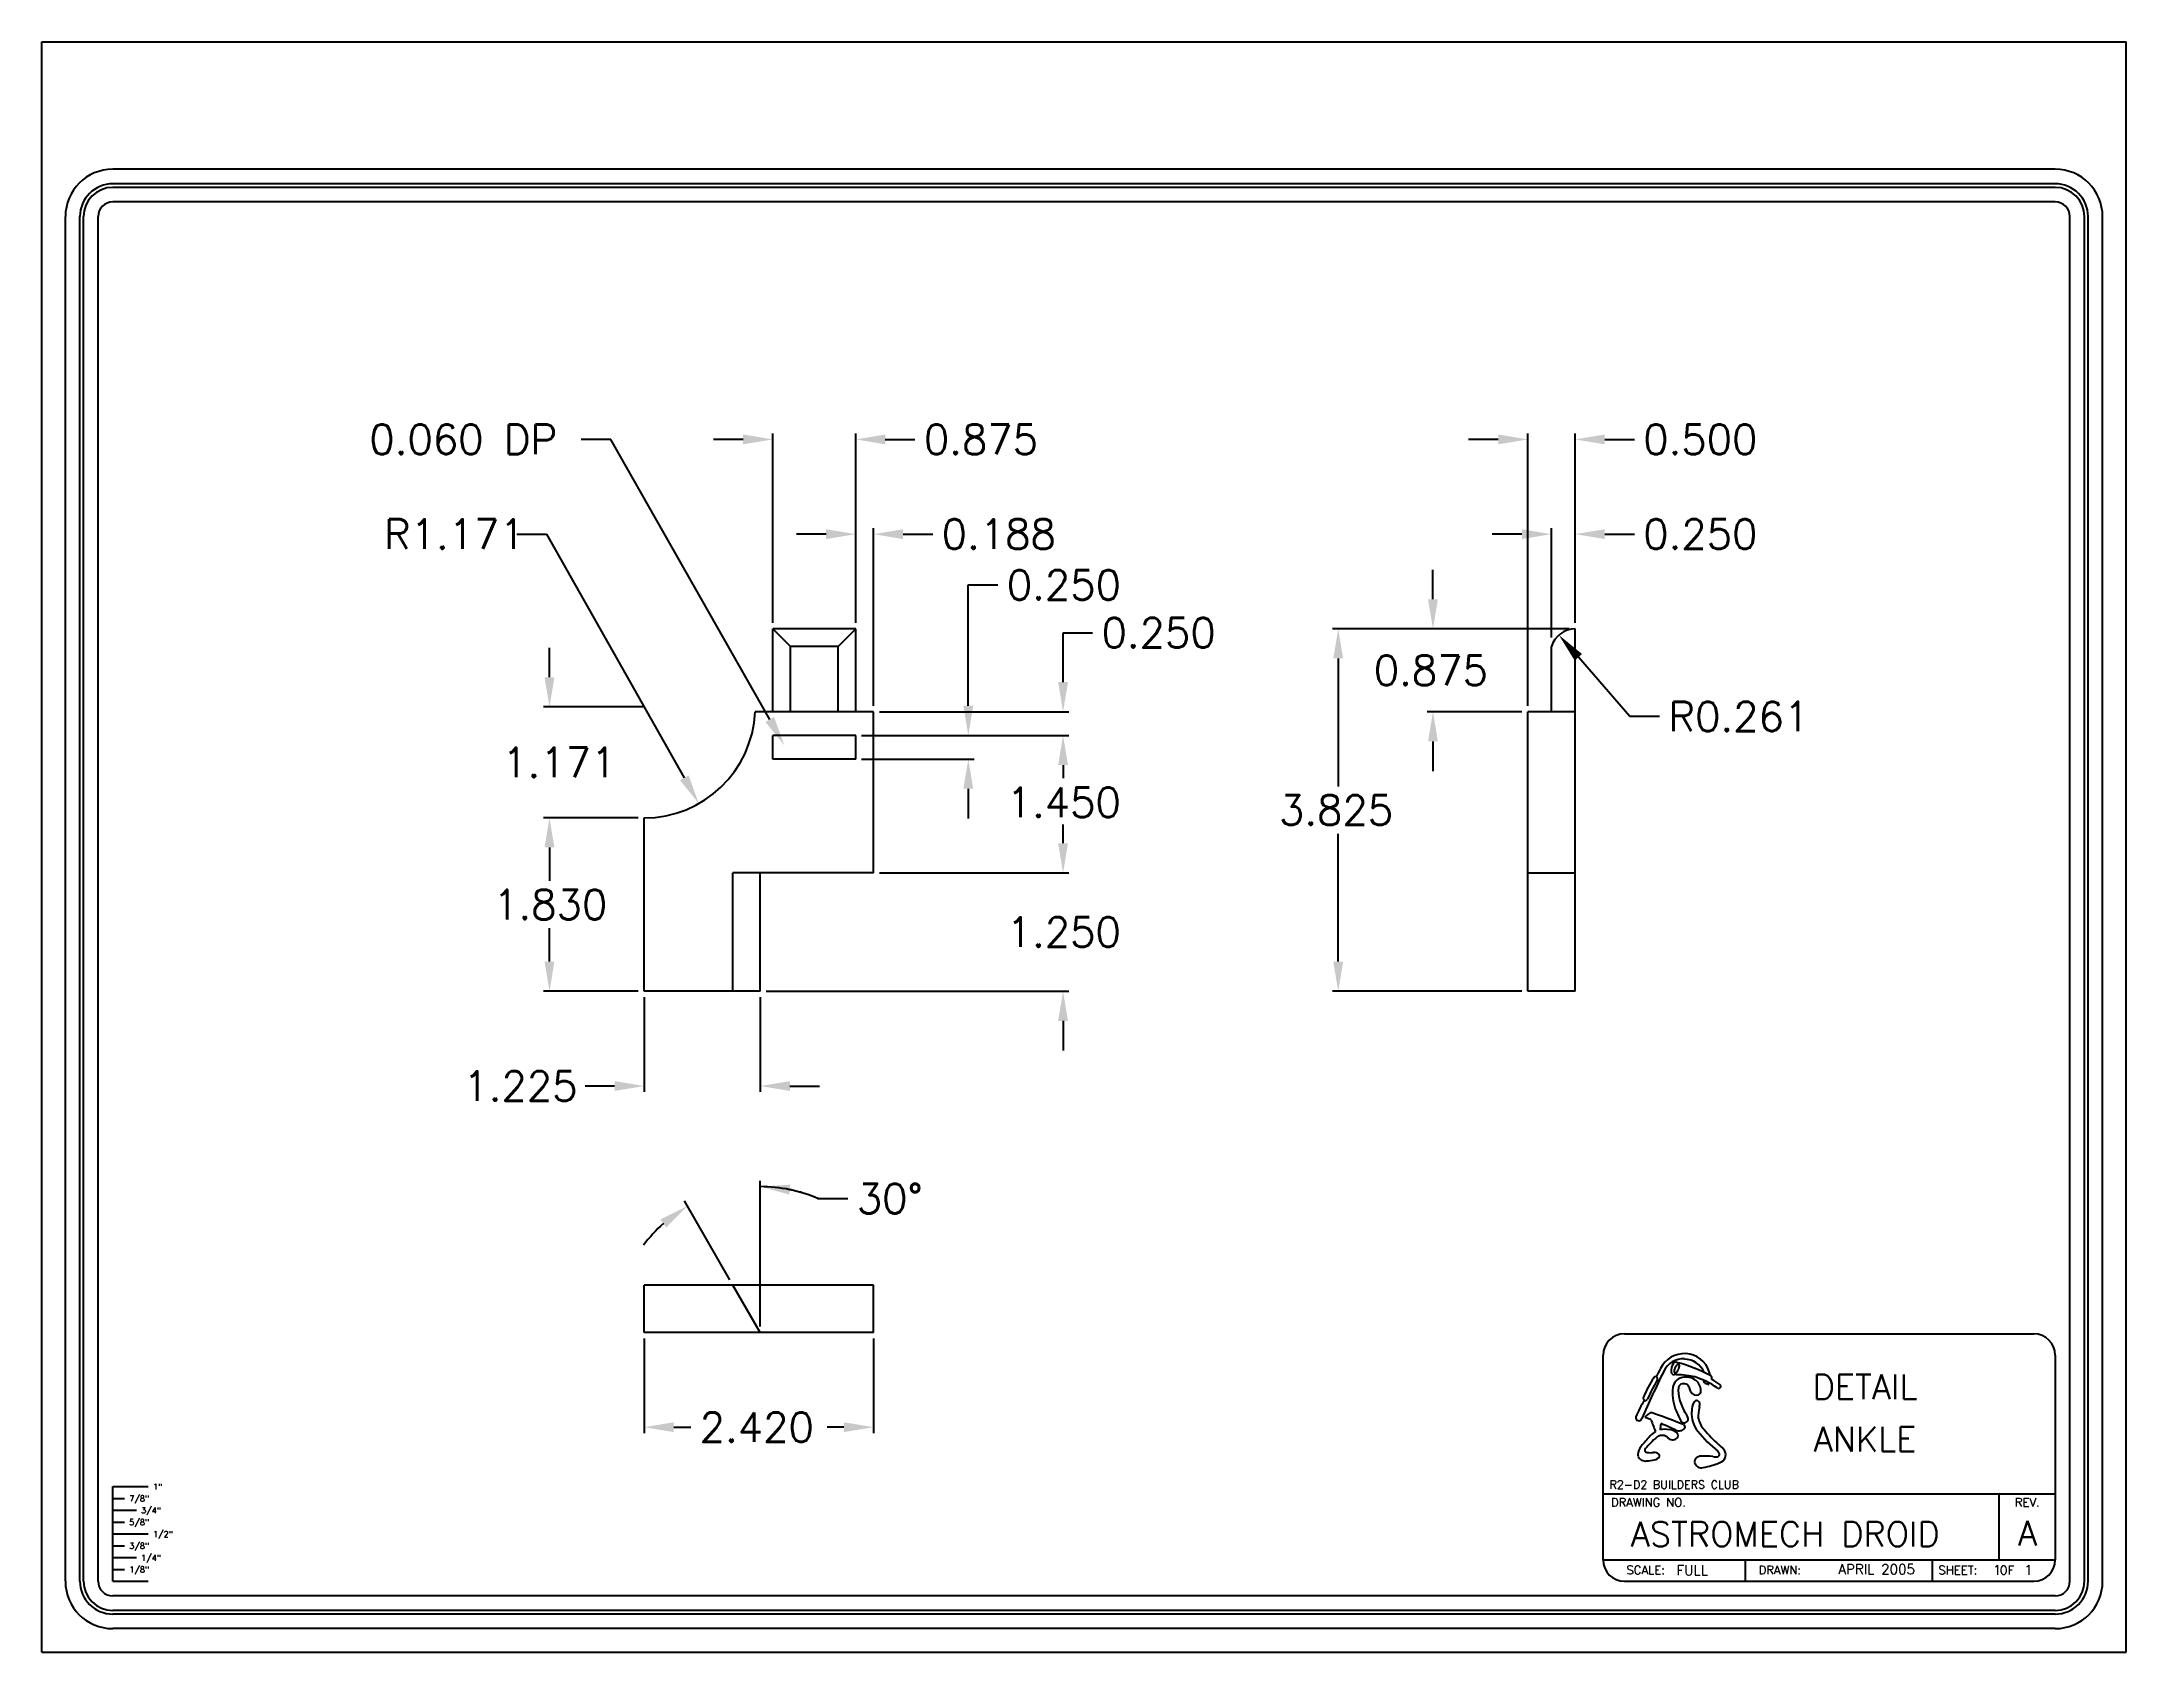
# Model space of a CAD drawing. Extents: x 0 to 22, y 0 to 17.
import ezdxf
from ezdxf.enums import TextEntityAlignment as Align

# ---------------------------------------------------------------- set-up
doc = ezdxf.new("R2010")
doc.units = 0
doc.layers.get('0').update_dxf_attribs({"linetype": 'CONTINUOUS'})
for name, color, linetype in [('ANKLE_-_LH_SIDE_DETAIL', 7, 'CONTINUOUS'), ('DIMENSIONS', 1, 'CONTINUOUS'), ('FORM', 5, 'CONTINUOUS')]:
    doc.layers.add(name, color=color, linetype=linetype)
doc.styles.get("Standard").update_dxf_attribs({"font": 'simplex.shx'})

msp = doc.modelspace()

# ---------------------------------------------------------------- linework, layer by layer
for p, q in [((0, 0), (0, 17)), ((0, 17), (22, 17)), ((22, 0), (22, 17)), ((0.75, 0.75), (0.75, 1.75)), ((0.75, 1.75), (1.125, 1.75)), ((0.75, 1.625), (0.875, 1.625)), ((0.75, 1.5), (1, 1.5)), ((0.75, 1.375), (0.875, 1.375)), ((0.75, 1.25), (1.125, 1.25)), ((0.75, 1.125), (0.875, 1.125)), ((0.75, 1), (1, 1)), ((0.75, 0.875), (0.875, 0.875)), ((0.75, 0.75), (1.125, 0.75)), ((0, 0), (22, 0))]:
    msp.add_line(p, q)
at = {"layer": 'ANKLE_-_LH_SIDE_DETAIL'}
for p, q in [((8.591, 10.802), (7.716, 10.802)), ((7.716, 9.927), (7.716, 10.802)), ((7.902, 10.616), (7.716, 10.802)), ((8.405, 10.616), (8.591, 10.802)), ((8.591, 9.927), (8.591, 10.802)), ((16.183, 6.977), (16.183, 10.802)), ((8.405, 10.616), (7.902, 10.616)), ((7.902, 9.927), (7.902, 10.616)), ((8.405, 9.927), (8.405, 10.616)), ((15.933, 9.927), (15.933, 10.616)), ((8.779, 9.927), (7.529, 9.927)), ((8.779, 8.227), (8.779, 9.927)), ((16.183, 9.927), (15.683, 9.927)), ((15.683, 6.977), (15.683, 9.927)), ((8.591, 9.677), (7.716, 9.677)), ((7.716, 9.427), (7.716, 9.677)), ((8.591, 9.427), (8.591, 9.677)), ((8.591, 9.427), (7.716, 9.427)), ((6.359, 6.977), (6.359, 8.807)), ((8.779, 8.227), (7.295, 8.227)), ((7.295, 6.977), (7.295, 8.227)), ((7.584, 6.977), (7.584, 8.227)), ((15.683, 8.227), (16.183, 8.227)), ((7.584, 6.977), (6.359, 6.977)), ((16.183, 6.977), (15.683, 6.977)), ((8.779, 3.876), (6.359, 3.876)), ((6.359, 3.376), (6.359, 3.876)), ((7.584, 3.376), (7.295, 3.876)), ((8.779, 3.376), (8.779, 3.876)), ((8.779, 3.376), (6.359, 3.376))]:
    msp.add_line(p, q, dxfattribs=at)
for centre, radius, start, end in [((16.183, 10.541), 0.261, 90, 163.3064), ((6.359, 9.978), 1.171, 270, 357.5038)]:
    msp.add_arc(centre, radius, start, end, dxfattribs=at)
at = {"layer": 'DIMENSIONS'}
for p, q in [((6.007, 12.802), (5.695, 12.802)), ((7.683, 9.846), (6.007, 12.802)), ((7.403, 12.802), (7.091, 12.802)), ((7.716, 10.865), (7.716, 12.865)), ((8.591, 10.865), (8.591, 12.865)), ((8.903, 12.802), (9.216, 12.802)), ((15.371, 12.802), (15.058, 12.802)), ((15.683, 9.99), (15.683, 12.865)), ((16.183, 10.865), (16.183, 12.865)), ((16.496, 12.802), (16.808, 12.802)), ((5.015, 11.802), (5.327, 11.802)), ((5.327, 11.802), (6.781, 9.231)), ((8.278, 11.802), (7.966, 11.802)), ((8.591, 10.865), (8.591, 11.865)), ((8.779, 9.99), (8.779, 11.865)), ((9.091, 11.802), (9.404, 11.802)), ((15.621, 11.802), (15.308, 11.802)), ((15.933, 10.712), (15.933, 11.865)), ((16.183, 10.865), (16.183, 11.865)), ((16.496, 11.802), (16.808, 11.802)), ((9.779, 9.99), (9.779, 11.267)), ((9.779, 11.267), (10.091, 11.267)), ((14.683, 11.115), (14.683, 11.427)), ((16.121, 10.802), (13.621, 10.802)), ((16.121, 10.802), (14.621, 10.802)), ((5.359, 10.291), (5.359, 10.603)), ((10.779, 10.24), (10.779, 10.762)), ((10.779, 10.762), (11.091, 10.762)), ((13.683, 10.49), (13.683, 9.14)), ((16.762, 9.878), (16.217, 10.502)), ((6.359, 9.978), (5.296, 9.978)), ((8.841, 9.927), (10.841, 9.927)), ((15.621, 9.927), (14.621, 9.927)), ((17.074, 9.878), (16.762, 9.878)), ((8.653, 9.677), (10.841, 9.677)), ((8.653, 9.677), (9.841, 9.677)), ((14.683, 9.615), (14.683, 9.302)), ((8.653, 9.427), (9.841, 9.427)), ((10.779, 9.365), (10.779, 9.225)), ((9.779, 9.115), (9.779, 8.802)), ((6.296, 8.807), (5.296, 8.807)), ((6.296, 8.807), (5.296, 8.807)), ((10.779, 8.54), (10.779, 8.736)), ((13.683, 7.29), (13.683, 8.64)), ((5.359, 8.495), (5.359, 8.142)), ((5.359, 8.495), (5.359, 8.182)), ((8.841, 8.227), (10.841, 8.227)), ((5.359, 7.29), (5.359, 7.642)), ((6.296, 6.977), (5.296, 6.977)), ((6.359, 6.915), (6.359, 5.915)), ((7.584, 6.915), (7.584, 5.915)), ((7.646, 6.977), (10.841, 6.977)), ((15.621, 6.977), (13.621, 6.977)), ((10.779, 6.665), (10.779, 6.352)), ((6.046, 5.977), (5.734, 5.977)), ((7.896, 5.977), (8.209, 5.977)), ((7.584, 3.439), (7.584, 4.978)), ((7.264, 3.93), (6.783, 4.764)), ((8.196, 4.789), (8.508, 4.789)), ((6.359, 3.314), (6.359, 2.314)), ((8.779, 3.314), (8.779, 2.314)), ((6.671, 2.376), (6.85, 2.376)), ((8.466, 2.376), (8.288, 2.376))]:
    msp.add_line(p, q, dxfattribs=at)
for start, end in [(66.5758, 90), (66.6985, 78.3492), (131.6508, 143.3015)]:
    msp.add_arc((7.584, 3.376), 1.539, start, end, dxfattribs=at)
for points in [[(7.403, 12.854), (7.403, 12.75), (7.716, 12.802)], [(8.903, 12.854), (8.903, 12.75), (8.591, 12.802)], [(15.371, 12.854), (15.371, 12.75), (15.683, 12.802)], [(16.496, 12.854), (16.496, 12.75), (16.183, 12.802)], [(8.278, 11.854), (8.278, 11.75), (8.591, 11.802)], [(9.091, 11.854), (9.091, 11.75), (8.779, 11.802)], [(15.621, 11.854), (15.621, 11.75), (15.933, 11.802)], [(16.496, 11.854), (16.496, 11.75), (16.183, 11.802)], [(14.631, 11.115), (14.735, 11.115), (14.683, 10.802)], [(13.631, 10.49), (13.735, 10.49), (13.683, 10.802)], [(16.256, 10.537), (16.178, 10.468), (16.011, 10.738)], [(5.307, 10.291), (5.411, 10.291), (5.359, 9.978)], [(10.727, 10.24), (10.831, 10.24), (10.779, 9.927)], [(9.727, 9.99), (9.831, 9.99), (9.779, 9.677)], [(14.631, 9.615), (14.735, 9.615), (14.683, 9.927)], [(7.729, 9.872), (7.837, 9.574), (7.638, 9.82)], [(10.727, 9.365), (10.831, 9.365), (10.779, 9.677)], [(6.827, 9.256), (6.736, 9.205), (6.935, 8.959)], [(9.727, 9.115), (9.831, 9.115), (9.779, 9.427)], [(5.307, 8.495), (5.411, 8.495), (5.359, 8.807)], [(5.307, 8.495), (5.411, 8.495), (5.359, 8.807)], [(10.727, 8.54), (10.831, 8.54), (10.779, 8.227)], [(5.307, 7.29), (5.411, 7.29), (5.359, 6.977)], [(13.631, 7.29), (13.735, 7.29), (13.683, 6.977)], [(10.727, 6.665), (10.831, 6.665), (10.779, 6.977)], [(6.046, 6.029), (6.046, 5.925), (6.359, 5.977)], [(7.896, 6.029), (7.896, 5.925), (7.584, 5.977)], [(7.889, 4.832), (7.9, 4.936), (7.584, 4.916)], [(6.53, 4.569), (6.591, 4.484), (6.814, 4.71)], [(6.671, 2.428), (6.671, 2.324), (6.359, 2.376)], [(8.466, 2.428), (8.466, 2.324), (8.779, 2.376)]]:
    msp.add_solid(points, dxfattribs=at)
at = {"layer": 'FORM'}
for p, q in [((21.25, 15.654), (0.75, 15.654)), ((21.25, 15.5), (0.75, 15.5)), ((21.25, 15.462), (0.75, 15.462)), ((21.25, 15.308), (0.75, 15.308)), ((0.25, 0.75), (0.25, 15.154)), ((0.404, 0.75), (0.404, 15.154)), ((0.442, 0.75), (0.442, 15.154)), ((0.596, 0.75), (0.596, 15.154)), ((21.404, 0.75), (21.404, 15.154)), ((21.558, 0.75), (21.558, 15.154)), ((21.596, 0.75), (21.596, 15.154)), ((21.75, 0.75), (21.75, 15.154)), ((21.25, 0.596), (0.75, 0.596)), ((21.25, 0.442), (0.75, 0.442)), ((21.25, 0.404), (0.75, 0.404)), ((21.25, 0.25), (0.75, 0.25))]:
    msp.add_line(p, q, dxfattribs=at)
at = {"layer": 'FORM', "linetype": 'CONTINUOUS'}
for p, q in [((16.703, 3.361), (21.025, 3.361)), ((16.478, 0.975), (16.478, 3.136)), ((21.25, 3.136), (21.25, 0.975)), ((16.478, 1.673), (21.25, 1.673)), ((20.655, 1.673), (20.655, 0.975)), ((16.478, 0.975), (21.25, 0.975)), ((17.978, 0.975), (17.978, 0.75)), ((19.95, 0.972), (19.95, 0.747)), ((16.703, 0.75), (21.025, 0.75))]:
    msp.add_line(p, q, dxfattribs=at)
at = {"layer": 'FORM', "color": 1}
msp.add_polyline3d([(17.276, 3.04, 0), (17.275, 3.041, 0), (17.274, 3.041, 0), (17.273, 3.041, 0), (17.272, 3.041, 0), (17.27, 3.041, 0), (17.269, 3.041, 0), (17.268, 3.04, 0), (17.267, 3.04, 0), (17.266, 3.039, 0), (17.265, 3.039, 0), (17.263, 3.038, 0), (17.262, 3.037, 0), (17.261, 3.036, 0), (17.259, 3.035, 0), (17.258, 3.034, 0), (17.257, 3.033, 0), (17.255, 3.032, 0), (17.254, 3.03, 0), (17.253, 3.029, 0), (17.252, 3.027, 0), (17.25, 3.025, 0), (17.249, 3.024, 0), (17.248, 3.022, 0), (17.246, 3.02, 0), (17.245, 3.018, 0), (17.244, 3.016, 0), (17.243, 3.014, 0), (17.242, 3.012, 0), (17.241, 3.01, 0), (17.239, 3.008, 0), (17.238, 3.006, 0), (17.237, 3.003, 0), (17.236, 3.001, 0), (17.236, 2.999, 0), (17.235, 2.997, 0), (17.234, 2.995, 0), (17.233, 2.992, 0), (17.233, 2.99, 0), (17.232, 2.988, 0), (17.231, 2.986, 0), (17.231, 2.983, 0), (17.23, 2.981, 0), (17.23, 2.979, 0), (17.23, 2.977, 0), (17.229, 2.975, 0), (17.229, 2.973, 0), (17.229, 2.971, 0), (17.229, 2.969, 0), (17.229, 2.968, 0), (17.229, 2.966, 0), (17.229, 2.964, 0), (17.229, 2.962, 0), (17.23, 2.961, 0), (17.23, 2.96, 0), (17.23, 2.958, 0), (17.231, 2.957, 0), (17.231, 2.956, 0), (17.232, 2.955, 0), (17.232, 2.954, 0), (17.233, 2.953, 0), (17.234, 2.952, 0), (17.234, 2.951, 0), (17.235, 2.951, 0), (17.236, 2.95, 0), (17.237, 2.95, 0), (17.238, 2.95, 0), (17.239, 2.95, 0), (17.24, 2.95, 0), (17.241, 2.95, 0), (17.242, 2.95, 0), (17.244, 2.95, 0), (17.245, 2.951, 0), (17.246, 2.951, 0), (17.247, 2.952, 0), (17.248, 2.953, 0), (17.25, 2.953, 0), (17.251, 2.954, 0), (17.252, 2.955, 0), (17.254, 2.957, 0), (17.255, 2.958, 0), (17.256, 2.959, 0), (17.258, 2.961, 0), (17.259, 2.962, 0), (17.26, 2.964, 0), (17.262, 2.965, 0), (17.263, 2.967, 0), (17.264, 2.969, 0), (17.265, 2.971, 0), (17.267, 2.973, 0), (17.268, 2.975, 0), (17.269, 2.977, 0), (17.27, 2.979, 0), (17.271, 2.981, 0), (17.272, 2.983, 0), (17.273, 2.985, 0), (17.274, 2.987, 0), (17.275, 2.989, 0), (17.276, 2.992, 0), (17.277, 2.994, 0), (17.278, 2.996, 0), (17.279, 2.998, 0), (17.279, 3.001, 0), (17.28, 3.003, 0), (17.28, 3.005, 0), (17.281, 3.007, 0), (17.282, 3.009, 0), (17.282, 3.011, 0), (17.282, 3.014, 0), (17.282, 3.016, 0), (17.283, 3.018, 0), (17.283, 3.019, 0), (17.283, 3.021, 0), (17.283, 3.023, 0), (17.283, 3.025, 0), (17.283, 3.027, 0), (17.283, 3.028, 0), (17.282, 3.03, 0), (17.282, 3.031, 0), (17.282, 3.032, 0), (17.281, 3.034, 0), (17.281, 3.035, 0), (17.28, 3.036, 0), (17.279, 3.037, 0), (17.279, 3.038, 0), (17.278, 3.039, 0), (17.277, 3.039, 0), (17.276, 3.04, 0), (17.276, 3.04, 0)], dxfattribs=at)
at = {"layer": 'FORM'}
for centre, radius, start, end in [((0.75, 15.154), 0.5, 90, 180), ((21.25, 15.154), 0.5, 0, 90), ((0.75, 15.154), 0.346, 90, 180), ((0.75, 15.154), 0.308, 90, 180), ((21.25, 15.154), 0.346, 0, 90), ((21.25, 15.154), 0.308, 0, 90), ((0.75, 15.154), 0.154, 90, 180), ((21.25, 15.154), 0.154, 0, 90), ((0.75, 0.75), 0.5, 180, 270), ((0.75, 0.75), 0.346, 180, 270), ((0.75, 0.75), 0.308, 180, 270), ((0.75, 0.75), 0.154, 180, 270), ((21.25, 0.75), 0.5, 270, 0), ((21.25, 0.75), 0.346, 270, 0), ((21.25, 0.75), 0.308, 270, 0), ((21.25, 0.75), 0.154, 270, 0)]:
    msp.add_arc(centre, radius, start, end, dxfattribs=at)
at = {"layer": 'FORM', "linetype": 'CONTINUOUS'}
for centre, start, end in [((16.703, 3.136), 90, 180), ((21.025, 3.136), 360, 90), ((16.703, 0.975), 180, 270), ((21.025, 0.975), 270, 0)]:
    msp.add_arc(centre, 0.225, start, end, dxfattribs=at)
at = {"layer": 'FORM', "color": 7}
for centre, radius, start, end in [((17.335, 2.875), 0.278, 18.2326, 154.6361), ((17.32, 2.877), 0.22, 85.4854, 155.5007), ((17.329, 2.86), 0.236, 23.4687, 88.1516), ((26.447, -1.666), 10.415, 153.5831, 156.6069), ((24.943, -1.125), 8.874, 152.341, 152.9694), ((17.331, 2.785), 0.116, 99.8697, 175.5952), ((17.352, 2.722), 0.182, 54.1043, 102.9674), ((17.362, 2.758), 0.148, 0.8907, 49.1139), ((17.429, 2.913), 0.124, 333.247, 339.1268), ((17.418, 2.904), 0.19, 5.638, 17.7915), ((25.042, -1.414), 9.096, 153.3711, 154.604), ((17.677, 2.732), 0.466, 172.3003, 200.1263), ((17.548, 2.754), 0.276, 171.5259, 197.4947), ((17.322, 2.787), 0.048, 100.0375, 170.9848), ((17.867, 2.831), 0.604, 195.3231, 209.2908), ((17.324, 2.718), 0.117, 68.785, 94.7421), ((17.307, 2.762), 0.0871, 20.1831, 47.8338), ((17.16, 2.686), 0.253, 14.2811, 24.9473), ((17.465, 2.784), 0.0699, 210.2865, 287.2592), ((17.466, 2.624), 0.0332, 69.7642, 151.8988), ((17.462, 2.621), 0.0368, 357.6694, 65.2511), ((17.471, 2.753), 0.0394, 291.9673, 10.2011), ((17.547, 2.854), 0.00713, 157.3748, 243.1832), ((17.713, 3.159), 0.354, 241.5397, 249.3399), ((17.589, 2.831), 0.00392, 246.7424, 343.5507), ((17.418, 2.904), 0.19, 336.9972, 341.1119), ((16.856, 2.477), 0.0328, 161.1287, 346.893), ((16.933, 2.484), 0.00917, 120.5491, 251.4839), ((17.104, 2.316), 0.248, 124.2548, 135.0129), ((15.699, -0.948), 3.638, 69.2866, 70.2231), ((16.983, 2.502), 0.0272, 76.4452, 134.3635), ((18.095, 2.805), 1.164, 197.5192, 203.9815), ((13.996, -5.973), 9.014, 68.3272, 70.6061), ((18.01, 2.862), 0.824, 200.6463, 210.0465), ((17.335, 2.464), 0.0413, 201.5645, 38.0941), ((16.875, 2.223), 0.561, 28.4319, 33.8655), ((17.717, 2.521), 0.305, 175.9752, 218.045), ((17.588, 2.552), 0.175, 149.9608, 183.0164), ((17.771, 2.498), 0.289, 162.8186, 185.355), ((17.739, 2.527), 0.262, 192.3535, 222.302), ((17.375, 2.614), 0.123, 345.3619, 2.6057), ((18.526, 0.861), 2.105, 137.4564, 141.4055), ((17.686, 1.488), 1.009, 134.541, 138.9147), ((17.16, 2.124), 0.244, 121.505, 139.0958), ((17.302, 1.933), 0.424, 126.6804, 139.7871), ((17.098, 2.205), 0.0841, 90, 125.5975), ((16.737, 2.434), 0.354, 346.5241, 356.715), ((17.125, 2.025), 0.329, 81.0168, 97.6796), ((15.699, -0.948), 3.638, 64.8574, 67.5151), ((17.107, 2.24), 0.0497, 63.4627, 100.742), ((17.111, 2.214), 0.0734, 50.0038, 75.5417), ((17.242, 2.344), 0.112, 221.1819, 237.6838), ((17.146, 2.156), 0.197, 58.748, 81.1062), ((17.213, 2.333), 0.0899, 250.0839, 281.7545), ((17.226, 2.287), 0.0415, 277.7057, 342.6988), ((17.278, 2.412), 0.0742, 243.4858, 285.1066), ((17.236, 2.292), 0.0343, 329.1857, 69.5272), ((17.289, 2.401), 0.0619, 277.7873, 324.4296), ((17.319, 2.379), 0.0245, 325.5245, 75.3405), ((18.685, 3.332), 1.567, 219.6028, 230.5002), ((18.64, 3.253), 1.419, 219.5063, 228.4276), ((17, 2.075), 0.155, 140.5469, 175.5193), ((16.89, 2.087), 0.0444, 178.8843, 204.47), ((16.904, 2.08), 0.0554, 192.6455, 248.2224), ((16.928, 2.126), 0.107, 245.4026, 275.4098), ((16.937, 2.134), 0.0204, 124.2549, 201.2233), ((16.943, 2.137), 0.0267, 201.8253, 267.1645), ((16.926, 2.426), 0.406, 271.6993, 283.3954), ((16.976, 2.347), 0.24, 261.666, 278.334), ((17.014, 2.023), 0.0874, 52.9907, 91.7489), ((16.999, 2.117), 0.0895, 283.5752, 324.5897), ((17.05, 2.075), 0.0238, 337.1416, 47.565), ((17.505, 2.009), 0.0608, 88.4325, 186.6263), ((17.514, 2.021), 0.0727, 195.7266, 285.3807), ((17.556, 1.522), 0.55, 81.4266, 95.2081), ((17.428, 2.665), 0.721, 278.3733, 293.1521), ((17.67, 2.211), 0.149, 257.5181, 277.231), ((17.658, 2.085), 0.0481, 12.0254, 52.1436), ((17.679, 2.089), 0.0274, 292.2603, 12.8674), ((17.545, 1.983), 0.259, 32.9711, 53.7284), ((17.686, 2.084), 0.0865, 287.7475, 27.3521)]:
    msp.add_arc(centre, radius, start, end, dxfattribs=at)
at = {"layer": 'FORM', "color": 5}
for centre, radius, start, end in [((18.671, 1.878), 1.947, 148.4149, 155.1985), ((19.048, 1.745), 2.296, 150.4088, 156.2074), ((17.032, 2.888), 0.0215, 335.3232, 152.6722), ((17.33, 2.97), 0.135, 145.6086, 184.3667), ((17.226, 2.961), 0.0308, 183.998, 273.3138), ((17.247, 3.028), 0.0336, 75.2447, 147.693), ((17.221, 1.871), 1.06, 78.393, 89.648), ((16.847, 1.492), 1.621, 61.6372, 75.392), ((17.209, 2.116), 0.825, 54.9325, 74.1529), ((17.586, 2.891), 0.041, 342.6983, 41.6728), ((17.427, 2.454), 0.469, 52.7669, 65.0636), ((16.926, 2.683), 0.0245, 152.1811, 330.991), ((17.698, 2.808), 0.023, 227.6203, 57.4121)]:
    msp.add_arc(centre, radius, start, end, dxfattribs=at)

# ---------------------------------------------------------------- texts
for s, p in [('1"', (1.174, 1.717)), ('7/8"', (0.924, 1.592)), ('3/4"', (1.049, 1.467)), ('5/8"', (0.924, 1.342)), ('3/8"', (0.924, 1.092)), ('1/2"', (1.174, 1.217)), ('1/8"', (0.924, 0.842)), ('1/4"', (1.049, 0.967))]:
    msp.add_text(s, height=0.0625).set_placement(p)
at = {"layer": 'DIMENSIONS'}
for s, p in [('0.060 DP', (3.458, 12.646)), ('0.875', (9.31, 12.646)), ('0.500', (16.902, 12.646)), ('R1.171', (3.612, 11.646)), ('0.188', (9.498, 11.646)), ('0.250', (16.902, 11.646)), ('0.250', (10.185, 11.11)), ('0.250', (11.185, 10.605)), ('0.875', (14.058, 10.208)), ('R0.261', (17.168, 9.721)), ('1.171', (4.86, 9.236)), ('1.450', (10.184, 8.815)), ('3.825', (13.058, 8.733)), ('1.830', (4.764, 7.736)), ('1.250', (10.184, 7.446)), ('1.225', (4.45, 5.821)), ('30°', (8.602, 4.633)), ('2.420', (6.944, 2.22))]:
    msp.add_text(s, height=0.3125, dxfattribs=at).set_placement(p)
at = {"layer": 'FORM'}
for s, p in [('DETAIL', (19.243, 2.671)), ('ANKLE', (19.243, 2.119))]:
    msp.add_text(s, height=0.2605, dxfattribs=at).set_placement(p, align=Align.CENTER)
at = {"layer": 'FORM', "color": 7}
msp.add_text('R2-D2 BUILDERS CLUB', height=0.08615, dxfattribs=at).set_placement((16.546, 1.727))
at = {"layer": 'FORM', "linetype": 'CONTINUOUS'}
for s, height, p in [('DRAWING NO.', 0.09003, (16.561, 1.538)), ('SCALE:', 0.09, (16.725, 0.824)), ('DRAWN:', 0.09, (18.119, 0.824)), ('SHEET:   OF', 0.09003, (20.018, 0.823))]:
    msp.add_text(s, height=height, dxfattribs=at).set_placement(p)
msp.add_text('REV.', height=0.09, dxfattribs=at).set_placement((20.955, 1.538), align=Align.CENTER)
at = {"layer": 'FORM'}
for s, height, p in [('ASTROMECH DROID', 0.26052, (16.771, 1.118)), ('A', 0.261, (20.857, 1.128)), ('FULL', 0.1042, (17.254, 0.814)), ('1   1', 0.1042, (20.593, 0.817))]:
    msp.add_text(s, height=height, dxfattribs=at).set_placement(p)
msp.add_text('APRIL 2005', height=0.1042, dxfattribs=at).set_placement((19.77, 0.825), align=Align.RIGHT)

doc.saveas('drawing.dxf')
